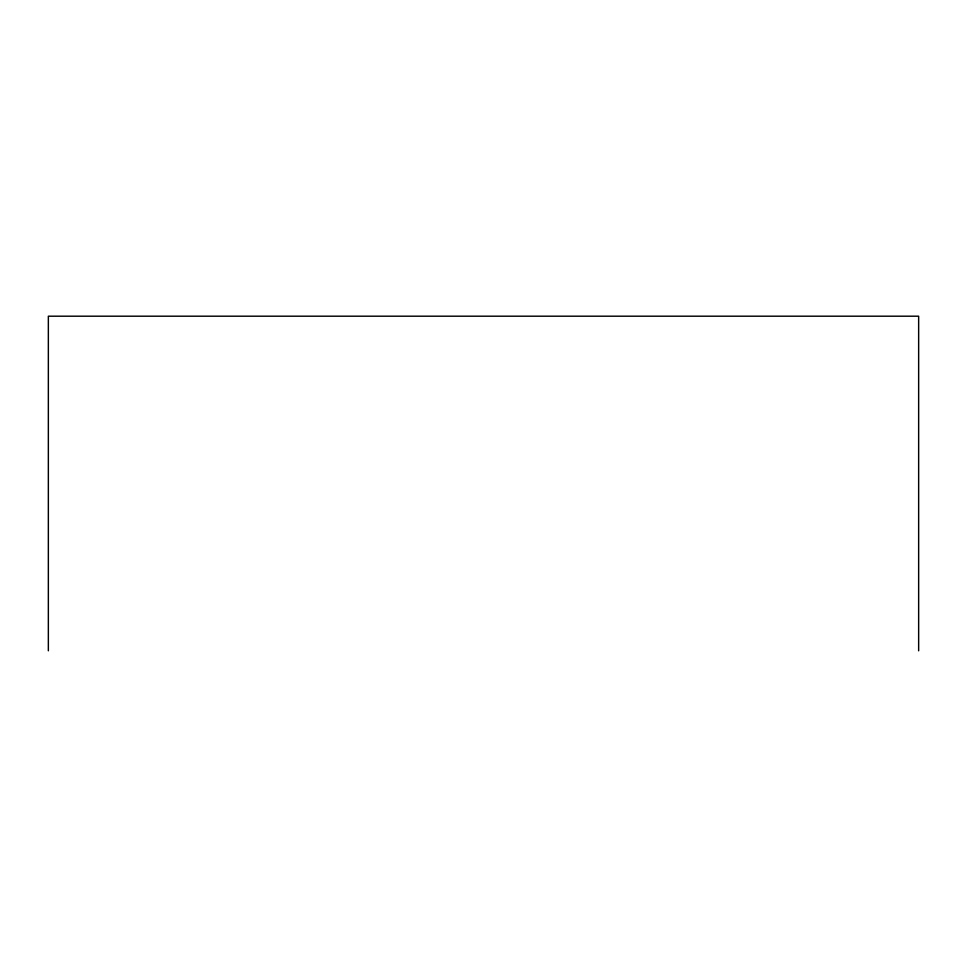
<?xml version="1.0" encoding="UTF-8"?>
<svg xmlns="http://www.w3.org/2000/svg" width="967" height="967" viewBox="0 0 967 967"><rect width="100%" height="100%" fill="white"/><g stroke="black" fill="none" stroke-linecap="round" stroke-linejoin="round"><path stroke-width="1.45" d="M918.65 650.803L918.65 316.197L48.35 316.197L48.35 650.803"/></g></svg>
